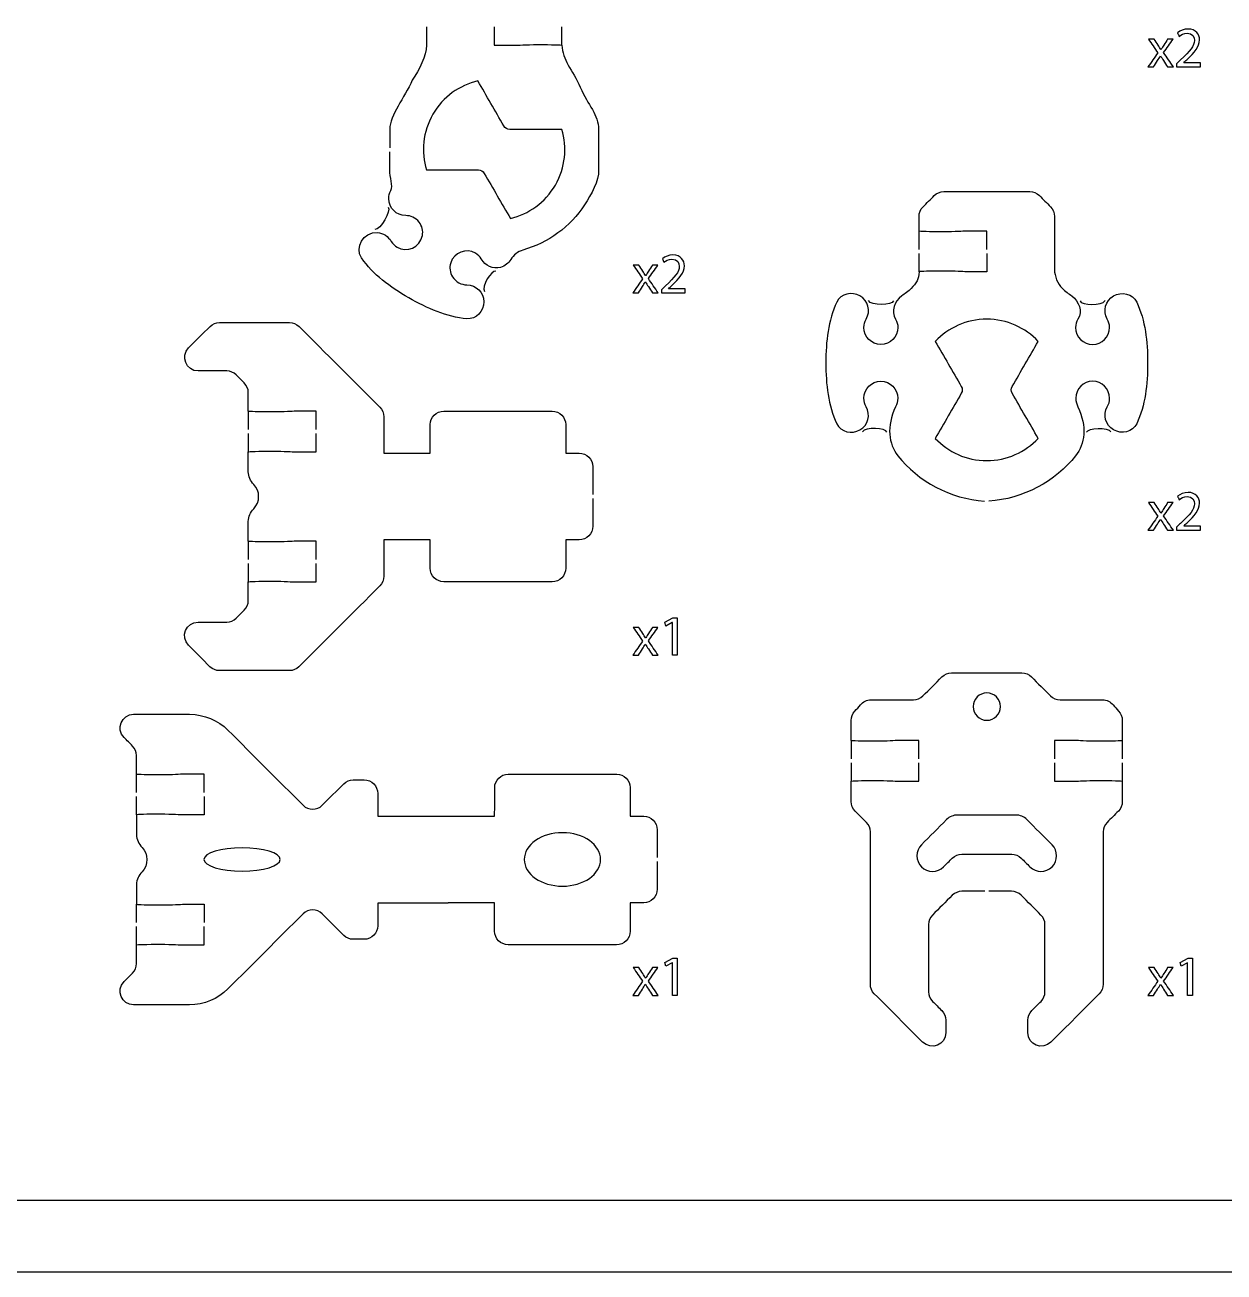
# Model space of a CAD drawing. Extents: x 0 to 465, y 0 to 285.
# Drawn here: x 291.2 to 379.7, y 145.2 to 237.2 of the extents above; entities that cross this region are included whole.
import ezdxf

# ---------------------------------------------------------------- set-up
doc = ezdxf.new("R2010")
doc.units = 0
doc.header["$MEASUREMENT"] = 0
doc.layers.add('DEFAULT', color=18, linetype='CONTINUOUS')

msp = doc.modelspace()

# ---------------------------------------------------------------- linework, layer by layer
at = {"layer": 'DEFAULT', "color": 18}
for points in [[(460.176, 145.177), (5.176, 145.177), (5.176, 280.176), (460.176, 280.176)], [(455.176, 150.453), (80.177, 150.453), (80.177, 275.453), (455.176, 275.453)], [(338.977, 193.106), (338.968, 193.106), (338.49, 192.848), (338.418, 193.131), (339.018, 193.453), (339.336, 193.453), (339.336, 190.703), (338.977, 190.703)], [(338.977, 168.001), (338.968, 168.001), (338.49, 167.743), (338.418, 168.026), (339.018, 168.348), (339.336, 168.348), (339.336, 165.598), (338.977, 165.598)], [(376.987, 168.001), (376.979, 168.001), (376.5, 167.743), (376.429, 168.026), (377.03, 168.347), (377.347, 168.347), (377.347, 165.598), (376.987, 165.598)]]:
    msp.add_lwpolyline(points, close=True, dxfattribs=at)
at = {"layer": 'DEFAULT', "color": 1}
for points in [[(330.829, 235.72), (330.829, 237.068)], [(357.173, 220.65), (357.173, 222.001)], [(357.173, 218.999), (357.173, 220.35)], [(307.687, 208.711), (307.687, 207.36)], [(307.687, 207.06), (307.687, 205.709)], [(307.687, 199.116), (307.687, 197.764)], [(307.687, 197.465), (307.687, 196.113)], [(352.165, 184.403), (352.165, 183.056)], [(372.168, 184.403), (372.168, 183.056)], [(352.165, 182.756), (352.165, 181.405)], [(372.168, 182.756), (372.168, 181.405)], [(299.442, 180.564), (299.442, 181.915)], [(299.442, 178.913), (299.442, 180.264)], [(299.442, 170.968), (299.442, 172.319)], [(299.442, 169.317), (299.442, 170.668)]]:
    msp.add_lwpolyline(points, dxfattribs=at)
for points, knots in [([(325.826, 237.068), (325.826, 236.619), (325.826, 236.17), (325.826, 235.72), (326.327, 235.72), (326.828, 235.72), (327.329, 235.72), (327.615, 235.72), (328.112, 235.77), (329.079, 235.77), (330.046, 235.77), (330.829, 235.745), (330.829, 235.72), (330.829, 234.652), (331.612, 233.925), (332.18, 232.616), (332.752, 231.304), (333.535, 230.577), (333.535, 229.508), (333.535, 228.508), (333.535, 227.509), (333.535, 226.509), (333.535, 225.709), (332.998, 224.707), (332.494, 223.931), (331.457, 222.329), (329.816, 221.133), (327.947, 220.6), (327.569, 220.491), (327.255, 220.241), (327.054, 219.902), (326.895, 219.637), (326.638, 219.422), (326.292, 219.327), (325.742, 219.175), (325.177, 219.457), (324.878, 219.944), (324.775, 220.114), (324.624, 220.265), (324.44, 220.371), (323.759, 220.763), (322.867, 220.445), (322.616, 219.651), (322.507, 219.316), (322.56, 218.939), (322.747, 218.639), (323.008, 218.223), (323.413, 218.039), (323.809, 218.039), (324.5, 218.039), (325.061, 217.478), (325.061, 216.79), (325.061, 216.099), (324.5, 215.475), (323.812, 215.534), (322.327, 215.658), (320.891, 216.293), (319.522, 217.083), (318.157, 217.87), (316.891, 218.794), (316.04, 220.022), (315.518, 220.784), (316.16, 221.959), (317.219, 221.895), (317.642, 221.867), (318.009, 221.602), (318.231, 221.242), (318.337, 221.073), (318.485, 220.921), (318.669, 220.816), (319.385, 220.403), (320.348, 220.784), (320.528, 221.666), (320.598, 222.015), (320.507, 222.389), (320.284, 222.668), (320.027, 222.989), (319.656, 223.154), (319.297, 223.147), (318.605, 223.147), (318.044, 223.708), (318.044, 224.4), (318.044, 224.615), (318.101, 224.816), (318.196, 224.992), (318.386, 225.342), (318.118, 225.991), (318.118, 226.509), (318.118, 226.959), (318.118, 227.408), (318.118, 227.857)], [0, 0, 0, 0, 3.82, 3.82, 3.82, 8.08, 8.08, 8.08, 9.08, 9.08, 9.08, 10.08, 10.08, 10.08, 11.08, 11.08, 11.08, 12.08, 12.08, 12.08, 20.58, 20.58, 20.58, 21.58, 21.58, 21.58, 22.58, 22.58, 22.58, 23.58, 23.58, 23.58, 24.58, 24.58, 24.58, 25.58, 25.58, 25.58, 26.58, 26.58, 26.58, 27.58, 27.58, 27.58, 28.58, 28.58, 28.58, 29.58, 29.58, 29.58, 30.58, 30.58, 30.58, 31.58, 31.58, 31.58, 32.58, 32.58, 32.58, 33.58, 33.58, 33.58, 34.58, 34.58, 34.58, 35.58, 35.58, 35.58, 36.58, 36.58, 36.58, 37.58, 37.58, 37.58, 38.58, 38.58, 38.58, 39.58, 39.58, 39.58, 40.58, 40.58, 40.58, 41.58, 41.58, 41.58, 42.58, 42.58, 42.58, 46.4, 46.4, 46.4, 46.4]), ([(320.824, 237.068), (320.824, 236.619), (320.824, 236.17), (320.824, 235.72), (320.824, 234.92), (320.288, 233.918), (319.783, 233.142), (319.212, 231.829), (318.118, 230.577), (318.118, 229.508), (318.118, 229.058), (318.118, 228.607), (318.118, 228.157)], [0, 0, 0, 0, 3.82, 3.82, 3.82, 4.82, 4.82, 4.82, 5.82, 5.82, 5.82, 9.65, 9.65, 9.65, 9.65]), ([(326.542, 229.762), (326.63, 229.607), (326.796, 229.512), (326.972, 229.508), (328.254, 229.508), (329.536, 229.508), (330.818, 229.508), (331.216, 228.182), (331.089, 226.696), (330.345, 225.405), (329.593, 224.103), (328.369, 223.253), (327.018, 222.936), (326.378, 224.045), (325.739, 225.154), (325.099, 226.262), (325.011, 226.418), (324.845, 226.513), (324.665, 226.513), (323.386, 226.513), (322.106, 226.513), (320.827, 226.513), (320.425, 227.839), (320.552, 229.325), (321.303, 230.623), (322.051, 231.917), (323.272, 232.771), (324.619, 233.092), (325.26, 231.982), (325.901, 230.872), (326.542, 229.762)], [10.90028, 10.90028, 10.90028, 10.90028, 11.90028, 11.90028, 11.90028, 22.80028, 22.80028, 22.80028, 23.80028, 23.80028, 23.80028, 24.80028, 24.80028, 24.80028, 35.6869, 35.6869, 35.6869, 36.6869, 36.6869, 36.6869, 47.5669, 47.5669, 47.5669, 48.5669, 48.5669, 48.5669, 49.5669, 49.5669, 49.5669, 60.46718, 60.46718, 60.46718, 60.46718]), ([(362.172, 220.65), (362.172, 221.1), (362.172, 221.55), (362.172, 222.001), (361.672, 222.001), (361.172, 222.001), (360.672, 222.001), (360.387, 222.001), (359.889, 221.951), (358.922, 221.951), (357.956, 221.951), (357.173, 221.976), (357.173, 222.001), (357.173, 222.363), (357.173, 222.725), (357.173, 223.087), (357.173, 223.352), (357.275, 223.606), (357.466, 223.793), (357.742, 224.069), (358.018, 224.345), (358.295, 224.622), (358.482, 224.809), (358.736, 224.915), (359, 224.915), (361.113, 224.915), (363.226, 224.915), (365.34, 224.915), (365.604, 224.915), (365.858, 224.812), (366.049, 224.625), (366.324, 224.349), (366.599, 224.073), (366.874, 223.796), (367.065, 223.609), (367.17, 223.355), (367.17, 223.091), (367.169, 221.788), (367.168, 220.485), (367.167, 219.182), (367.167, 218.649), (367.379, 218.141), (367.753, 217.767), (367.947, 217.573), (368.232, 217.376), (368.447, 217.213), (368.994, 216.794), (369.241, 216.102), (368.896, 215.506), (368.786, 215.323), (368.726, 215.111), (368.726, 214.885), (368.726, 214.194), (369.287, 213.633), (369.979, 213.633), (370.666, 213.633), (371.227, 214.194), (371.227, 214.885), (371.227, 215.111), (371.164, 215.326), (371.058, 215.51), (370.712, 216.106), (370.92, 216.871), (371.517, 217.213), (372.116, 217.559), (372.935, 217.386), (373.231, 216.762), (373.866, 215.411), (374.035, 213.855), (374.035, 212.278), (374.035, 210.698), (373.866, 209.135), (373.231, 207.787), (372.938, 207.163), (372.116, 206.986), (371.52, 207.332), (370.92, 207.678), (370.716, 208.443), (371.062, 209.043), (371.171, 209.227), (371.231, 209.438), (371.231, 209.664), (371.231, 210.355), (370.67, 210.916), (369.979, 210.916), (369.291, 210.916), (368.73, 210.355), (368.73, 209.664), (368.73, 209.438), (368.811, 209.23), (368.899, 209.04), (369.569, 207.561), (369.414, 206.302), (368.719, 205.42), (367.252, 203.557), (364.832, 202.22), (362.313, 202.079)], [0, 0, 0, 0, 3.83, 3.83, 3.83, 8.08, 8.08, 8.08, 9.08, 9.08, 9.08, 10.08, 10.08, 10.08, 13.16, 13.16, 13.16, 14.16, 14.16, 14.16, 17.483402, 17.483402, 17.483402, 18.483402, 18.483402, 18.483402, 36.453402, 36.453402, 36.453402, 37.453402, 37.453402, 37.453402, 40.76974, 40.76974, 40.76974, 41.76974, 41.76974, 41.76974, 52.849745, 52.849745, 52.849745, 53.849745, 53.849745, 53.849745, 54.849745, 54.849745, 54.849745, 55.849745, 55.849745, 55.849745, 56.849745, 56.849745, 56.849745, 57.849745, 57.849745, 57.849745, 58.849745, 58.849745, 58.849745, 59.849745, 59.849745, 59.849745, 60.849745, 60.849745, 60.849745, 61.849745, 61.849745, 61.849745, 62.849745, 62.849745, 62.849745, 63.849745, 63.849745, 63.849745, 64.849745, 64.849745, 64.849745, 65.849745, 65.849745, 65.849745, 66.849745, 66.849745, 66.849745, 67.849745, 67.849745, 67.849745, 68.849745, 68.849745, 68.849745, 69.849745, 69.849745, 69.849745, 70.849745, 70.849745, 70.849745, 71.849745, 71.849745, 71.849745, 71.849745]), ([(362.172, 220.35), (362.172, 219.9), (362.172, 219.451), (362.172, 219.002), (361.672, 219.002), (361.172, 219.002), (360.672, 219.002), (360.387, 219.002), (359.889, 219.051), (358.922, 219.051), (358.002, 219.051), (357.247, 219.034), (357.176, 219.002), (357.176, 218.469), (356.965, 218.141), (356.591, 217.767), (356.4, 217.573), (356.104, 217.376), (355.892, 217.213), (355.345, 216.794), (355.091, 216.102), (355.437, 215.506), (355.546, 215.323), (355.606, 215.111), (355.606, 214.885), (355.606, 214.194), (355.045, 213.633), (354.354, 213.633), (353.666, 213.633), (353.105, 214.194), (353.105, 214.885), (353.105, 215.111), (353.169, 215.326), (353.275, 215.51), (353.617, 216.106), (353.412, 216.871), (352.812, 217.213), (352.216, 217.559), (351.394, 217.386), (351.101, 216.762), (350.466, 215.411), (350.297, 213.855), (350.297, 212.278), (350.297, 210.698), (350.466, 209.135), (351.101, 207.787), (351.394, 207.163), (352.216, 206.986), (352.812, 207.332), (353.412, 207.678), (353.617, 208.443), (353.271, 209.043), (353.162, 209.227), (353.102, 209.438), (353.102, 209.664), (353.102, 210.355), (353.663, 210.916), (354.354, 210.916), (355.042, 210.916), (355.603, 210.355), (355.603, 209.664), (355.603, 209.438), (355.522, 209.23), (355.434, 209.04), (354.76, 207.561), (354.918, 206.302), (355.613, 205.42), (357.081, 203.561), (359.498, 202.22), (362.013, 202.083)], [0, 0, 0, 0, 3.82, 3.82, 3.82, 8.07, 8.07, 8.07, 9.07, 9.07, 9.07, 10.07, 10.07, 10.07, 11.07, 11.07, 11.07, 12.07, 12.07, 12.07, 13.07, 13.07, 13.07, 14.07, 14.07, 14.07, 15.07, 15.07, 15.07, 16.07, 16.07, 16.07, 17.07, 17.07, 17.07, 18.07, 18.07, 18.07, 19.07, 19.07, 19.07, 20.07, 20.07, 20.07, 21.07, 21.07, 21.07, 22.07, 22.07, 22.07, 23.07, 23.07, 23.07, 24.07, 24.07, 24.07, 25.07, 25.07, 25.07, 26.07, 26.07, 26.07, 27.07, 27.07, 27.07, 28.07, 28.07, 28.07, 29.07, 29.07, 29.07, 29.07]), ([(364.044, 210.033), (364.685, 208.923), (365.326, 207.813), (365.966, 206.703), (365.014, 205.694), (363.666, 205.062), (362.171, 205.062), (360.671, 205.062), (359.324, 205.694), (358.371, 206.706), (359.011, 207.815), (359.651, 208.924), (360.29, 210.033), (360.382, 210.188), (360.382, 210.379), (360.29, 210.534), (359.651, 211.642), (359.011, 212.749), (358.371, 213.857), (359.32, 214.87), (360.671, 215.501), (362.171, 215.501), (363.666, 215.501), (365.014, 214.873), (365.966, 213.864), (365.326, 212.754), (364.685, 211.644), (364.044, 210.534), (363.956, 210.379), (363.956, 210.188), (364.044, 210.033)], [0, 0, 0, 0, 10.90028, 10.90028, 10.90028, 11.90028, 11.90028, 11.90028, 12.90028, 12.90028, 12.90028, 23.7864, 23.7864, 23.7864, 24.7864, 24.7864, 24.7864, 35.66386, 35.66386, 35.66386, 36.66386, 36.66386, 36.66386, 37.66386, 37.66386, 37.66386, 48.56414, 48.56414, 48.56414, 49.56414, 49.56414, 49.56414, 49.56414]), ([(312.686, 207.36), (312.686, 207.809), (312.686, 208.258), (312.686, 208.708), (312.186, 208.708), (311.686, 208.708), (311.187, 208.708), (310.901, 208.708), (310.403, 208.658), (309.437, 208.658), (308.47, 208.658), (307.687, 208.683), (307.683, 208.708), (307.683, 209.166), (307.683, 209.625), (307.683, 210.083), (307.683, 210.352), (307.578, 210.606), (307.391, 210.793), (307.194, 210.99), (306.998, 211.188), (306.802, 211.385), (306.615, 211.572), (306.361, 211.678), (306.092, 211.678), (305.392, 211.678), (304.691, 211.678), (303.99, 211.678), (303.097, 211.678), (302.653, 212.757), (303.281, 213.385), (303.808, 213.912), (304.334, 214.439), (304.861, 214.966), (305.048, 215.156), (305.306, 215.259), (305.57, 215.259), (307.288, 215.259), (309.006, 215.259), (310.724, 215.259), (310.989, 215.259), (311.243, 215.156), (311.43, 214.966), (313.418, 212.979), (315.407, 210.991), (317.395, 209.004), (317.582, 208.813), (317.688, 208.559), (317.688, 208.295), (317.687, 207.402), (317.686, 206.51), (317.685, 205.617), (318.824, 205.617), (319.964, 205.617), (321.103, 205.617), (321.104, 206.318), (321.106, 207.019), (321.107, 207.72), (321.107, 208.27), (321.555, 208.718), (322.105, 208.718), (324.772, 208.718), (327.439, 208.718), (330.106, 208.718), (330.66, 208.718), (331.104, 208.274), (331.104, 207.72), (331.104, 207.019), (331.104, 206.318), (331.104, 205.617), (331.436, 205.616), (331.768, 205.615), (332.099, 205.614), (332.653, 205.614), (333.101, 205.166), (333.101, 204.615), (333.101, 203.933), (333.101, 203.251), (333.101, 202.569)], [0, 0, 0, 0, 3.82, 3.82, 3.82, 8.07, 8.07, 8.07, 9.07, 9.07, 9.07, 10.08, 10.08, 10.08, 13.98, 13.98, 13.98, 14.98, 14.98, 14.98, 17.348818, 17.348818, 17.348818, 18.348818, 18.348818, 18.348818, 24.308818, 24.308818, 24.308818, 25.308818, 25.308818, 25.308818, 31.644495, 31.644495, 31.644495, 32.644495, 32.644495, 32.644495, 47.254495, 47.254495, 47.254495, 48.254495, 48.254495, 48.254495, 72.161776, 72.161776, 72.161776, 73.161776, 73.161776, 73.161776, 80.751783, 80.751783, 80.751783, 90.441783, 90.441783, 90.441783, 96.401791, 96.401791, 96.401791, 97.401791, 97.401791, 97.401791, 120.081791, 120.081791, 120.081791, 121.081791, 121.081791, 121.081791, 127.041791, 127.041791, 127.041791, 129.861809, 129.861809, 129.861809, 130.861809, 130.861809, 130.861809, 136.661809, 136.661809, 136.661809, 136.661809]), ([(312.686, 197.764), (312.686, 198.214), (312.686, 198.663), (312.686, 199.112), (312.186, 199.112), (311.686, 199.112), (311.187, 199.112), (310.901, 199.112), (310.403, 199.063), (309.437, 199.063), (308.47, 199.063), (307.687, 199.087), (307.687, 199.112), (307.687, 199.6), (307.687, 200.088), (307.687, 200.576), (307.687, 200.929), (307.842, 201.257), (308.089, 201.514), (308.569, 202.015), (308.569, 202.809), (308.089, 203.31), (307.842, 203.564), (307.687, 203.892), (307.687, 204.248), (307.687, 204.735), (307.687, 205.222), (307.687, 205.709), (307.687, 205.737), (308.47, 205.758), (309.437, 205.758), (310.403, 205.758), (310.901, 205.709), (311.187, 205.709), (311.686, 205.709), (312.186, 205.709), (312.686, 205.709), (312.686, 206.159), (312.686, 206.61), (312.686, 207.06)], [0, 0, 0, 0, 3.82, 3.82, 3.82, 8.07, 8.07, 8.07, 9.07, 9.07, 9.07, 10.07, 10.07, 10.07, 14.22, 14.22, 14.22, 15.22, 15.22, 15.22, 16.22, 16.22, 16.22, 17.22, 17.22, 17.22, 21.36, 21.36, 21.36, 22.36, 22.36, 22.36, 23.36, 23.36, 23.36, 27.61, 27.61, 27.61, 31.44, 31.44, 31.44, 31.44]), ([(333.101, 202.269), (333.101, 201.587), (333.101, 200.905), (333.101, 200.223), (333.101, 199.673), (332.653, 199.221), (332.099, 199.221), (331.768, 199.221), (331.436, 199.221), (331.104, 199.221), (331.103, 198.523), (331.102, 197.824), (331.101, 197.126), (331.101, 196.572), (330.653, 196.124), (330.099, 196.124), (327.433, 196.125), (324.767, 196.126), (322.102, 196.128), (321.551, 196.128), (321.103, 196.576), (321.103, 197.129), (321.103, 197.828), (321.103, 198.526), (321.103, 199.225), (319.964, 199.225), (318.824, 199.225), (317.685, 199.225), (317.685, 198.327), (317.685, 197.428), (317.685, 196.53), (317.685, 196.265), (317.579, 196.011), (317.392, 195.821), (315.403, 193.832), (313.415, 191.844), (311.426, 189.855), (311.239, 189.668), (310.985, 189.562), (310.721, 189.562), (309.003, 189.562), (307.285, 189.562), (305.567, 189.562), (305.302, 189.562), (305.045, 189.668), (304.858, 189.855), (304.331, 190.382), (303.804, 190.909), (303.277, 191.436), (302.649, 192.067), (303.094, 193.143), (303.986, 193.143), (304.688, 193.143), (305.39, 193.143), (306.092, 193.143), (306.361, 193.143), (306.615, 193.249), (306.802, 193.436), (306.998, 193.633), (307.194, 193.831), (307.391, 194.029), (307.578, 194.215), (307.683, 194.469), (307.683, 194.738), (307.683, 195.196), (307.683, 195.655), (307.687, 196.113), (307.687, 196.142), (308.47, 196.163), (309.437, 196.163), (310.403, 196.163), (310.901, 196.113), (311.187, 196.113), (311.686, 196.113), (312.186, 196.113), (312.686, 196.113), (312.686, 196.564), (312.686, 197.014), (312.686, 197.465)], [0, 0, 0, 0, 5.8, 5.8, 5.8, 6.8, 6.8, 6.8, 9.62, 9.62, 9.62, 15.560008, 15.560008, 15.560008, 16.560008, 16.560008, 16.560008, 39.230011, 39.230011, 39.230011, 40.230011, 40.230011, 40.230011, 46.170011, 46.170011, 46.170011, 55.860011, 55.860011, 55.860011, 63.500011, 63.500011, 63.500011, 64.500011, 64.500011, 64.500011, 88.414362, 88.414362, 88.414362, 89.414362, 89.414362, 89.414362, 104.024362, 104.024362, 104.024362, 105.024362, 105.024362, 105.024362, 111.360039, 111.360039, 111.360039, 112.360039, 112.360039, 112.360039, 118.330039, 118.330039, 118.330039, 119.330039, 119.330039, 119.330039, 121.698857, 121.698857, 121.698857, 122.698857, 122.698857, 122.698857, 126.608857, 126.608857, 126.608857, 127.608857, 127.608857, 127.608857, 128.608857, 128.608857, 128.608857, 132.858857, 132.858857, 132.858857, 136.688857, 136.688857, 136.688857, 136.688857]), ([(357.167, 183.056), (357.167, 183.505), (357.167, 183.954), (357.167, 184.403), (356.668, 184.403), (356.168, 184.403), (355.668, 184.403), (355.382, 184.403), (354.881, 184.354), (353.915, 184.354), (352.948, 184.354), (352.165, 184.379), (352.165, 184.403), (352.165, 184.899), (352.165, 185.396), (352.165, 185.892), (352.165, 186.146), (352.26, 186.389), (352.437, 186.569), (352.578, 186.721), (352.719, 186.88), (352.849, 187.042), (353.04, 187.271), (353.322, 187.405), (353.618, 187.405), (354.664, 187.405), (355.709, 187.405), (356.755, 187.405), (357.019, 187.405), (357.273, 187.511), (357.46, 187.698), (357.927, 188.165), (358.394, 188.632), (358.861, 189.099), (359.051, 189.286), (359.305, 189.392), (359.57, 189.392), (361.302, 189.392), (363.034, 189.392), (364.766, 189.392), (365.031, 189.392), (365.285, 189.286), (365.472, 189.099), (365.939, 188.632), (366.406, 188.165), (366.872, 187.698), (367.063, 187.511), (367.317, 187.405), (367.581, 187.405), (368.626, 187.405), (369.67, 187.405), (370.714, 187.405), (371.014, 187.405), (371.296, 187.271), (371.487, 187.042), (371.614, 186.887), (371.748, 186.732), (371.889, 186.583), (372.069, 186.4), (372.168, 186.15), (372.168, 185.888), (372.168, 185.393), (372.168, 184.898), (372.168, 184.403), (372.168, 184.375), (371.384, 184.354), (370.418, 184.354), (369.451, 184.354), (368.954, 184.403), (368.668, 184.403), (368.168, 184.403), (367.668, 184.403), (367.169, 184.403), (367.169, 183.954), (367.169, 183.505), (367.169, 183.056)], [0, 0, 0, 0, 3.82, 3.82, 3.82, 8.07, 8.07, 8.07, 9.07, 9.07, 9.07, 10.07, 10.07, 10.07, 14.29, 14.29, 14.29, 15.29, 15.29, 15.29, 16.29, 16.29, 16.29, 17.29, 17.29, 17.29, 26.18, 26.18, 26.18, 27.18, 27.18, 27.18, 32.794428, 32.794428, 32.794428, 33.794428, 33.794428, 33.794428, 48.524428, 48.524428, 48.524428, 49.524428, 49.524428, 49.524428, 55.138856, 55.138856, 55.138856, 56.138856, 56.138856, 56.138856, 65.018856, 65.018856, 65.018856, 66.018856, 66.018856, 66.018856, 67.018856, 67.018856, 67.018856, 68.018856, 68.018856, 68.018856, 72.228856, 72.228856, 72.228856, 73.228856, 73.228856, 73.228856, 74.228856, 74.228856, 74.228856, 78.478856, 78.478856, 78.478856, 82.298856, 82.298856, 82.298856, 82.298856]), ([(362.167, 187.914), (362.725, 187.914), (363.176, 187.462), (363.176, 186.905), (363.176, 186.347), (362.725, 185.896), (362.167, 185.896), (361.614, 185.896), (361.162, 186.347), (361.162, 186.905), (361.162, 187.462), (361.614, 187.914), (362.167, 187.914)], [1, 1, 1, 1, 2, 2, 2, 3, 3, 3, 4, 4, 4, 5, 5, 5, 5]), ([(304.437, 180.564), (304.437, 181.014), (304.437, 181.464), (304.437, 181.915), (303.937, 181.916), (303.438, 181.917), (302.938, 181.918), (302.652, 181.918), (302.155, 181.869), (301.188, 181.869), (300.267, 181.869), (299.512, 181.89), (299.442, 181.915), (299.442, 182.374), (299.442, 182.834), (299.442, 183.294), (299.442, 183.559), (299.336, 183.809), (299.153, 183.996), (298.941, 184.208), (298.729, 184.419), (298.518, 184.631), (297.89, 185.263), (298.338, 186.339), (299.227, 186.339), (300.604, 186.339), (301.981, 186.339), (303.358, 186.339), (304.42, 186.339), (305.436, 185.915), (306.187, 185.164), (308.034, 183.318), (309.882, 181.471), (311.729, 179.625), (312.117, 179.237), (312.752, 179.237), (313.14, 179.625), (313.669, 180.153), (314.199, 180.681), (314.728, 181.209), (314.915, 181.396), (315.169, 181.502), (315.433, 181.502), (315.699, 181.502), (315.965, 181.502), (316.231, 181.502), (316.784, 181.502), (317.232, 181.054), (317.232, 180.5), (317.232, 179.941), (317.232, 179.383), (317.232, 178.824), (320.109, 178.824), (322.985, 178.824), (325.861, 178.824), (325.863, 179.525), (325.864, 180.226), (325.865, 180.927), (325.865, 181.477), (326.313, 181.925), (326.863, 181.925), (329.53, 181.925), (332.197, 181.925), (334.864, 181.925), (335.415, 181.925), (335.863, 181.477), (335.863, 180.927), (335.863, 180.226), (335.863, 179.525), (335.863, 178.824), (336.194, 178.823), (336.526, 178.822), (336.857, 178.821), (337.411, 178.821), (337.859, 178.373), (337.859, 177.822), (337.859, 177.14), (337.859, 176.458), (337.859, 175.776)], [0, 0, 0, 0, 3.83, 3.83, 3.83, 8.080012, 8.080012, 8.080012, 9.080012, 9.080012, 9.080012, 10.080012, 10.080012, 10.080012, 13.990012, 13.990012, 13.990012, 14.990012, 14.990012, 14.990012, 17.535596, 17.535596, 17.535596, 18.535596, 18.535596, 18.535596, 30.245596, 30.245596, 30.245596, 31.245596, 31.245596, 31.245596, 53.455821, 53.455821, 53.455821, 54.455821, 54.455821, 54.455821, 60.812715, 60.812715, 60.812715, 61.812715, 61.812715, 61.812715, 64.072715, 64.072715, 64.072715, 65.072715, 65.072715, 65.072715, 69.822715, 69.822715, 69.822715, 94.282715, 94.282715, 94.282715, 100.242724, 100.242724, 100.242724, 101.242724, 101.242724, 101.242724, 123.922724, 123.922724, 123.922724, 124.922724, 124.922724, 124.922724, 130.882724, 130.882724, 130.882724, 133.702741, 133.702741, 133.702741, 134.702741, 134.702741, 134.702741, 140.502741, 140.502741, 140.502741, 140.502741]), ([(362.018, 173.277), (361.456, 173.277), (360.894, 173.277), (360.332, 173.277), (360.067, 173.277), (359.813, 173.171), (359.623, 172.984), (359.137, 172.498), (358.651, 172.013), (358.166, 171.527), (357.979, 171.34), (357.873, 171.086), (357.873, 170.821), (357.873, 169.168), (357.873, 167.515), (357.873, 165.861), (357.873, 165.597), (357.979, 165.343), (358.169, 165.156), (358.396, 164.928), (358.623, 164.699), (358.85, 164.471), (359.041, 164.284), (359.143, 164.03), (359.143, 163.766), (359.143, 163.461), (359.143, 163.157), (359.143, 162.852), (359.143, 161.963), (358.067, 161.515), (357.439, 162.147), (356.25, 163.334), (355.061, 164.522), (353.872, 165.71), (353.686, 165.897), (353.58, 166.151), (353.58, 166.415), (353.58, 170.163), (353.58, 173.91), (353.58, 177.658), (353.58, 177.923), (353.477, 178.177), (353.287, 178.364), (353.011, 178.64), (352.734, 178.916), (352.458, 179.193), (352.271, 179.38), (352.165, 179.634), (352.165, 179.898), (352.165, 180.4), (352.165, 180.903), (352.165, 181.405), (352.165, 181.433), (352.948, 181.454), (353.915, 181.454), (354.881, 181.454), (355.382, 181.405), (355.668, 181.405), (356.168, 181.405), (356.668, 181.405), (357.167, 181.405), (357.167, 181.855), (357.167, 182.305), (357.167, 182.756)], [0, 0, 0, 0, 4.78, 4.78, 4.78, 5.78, 5.78, 5.78, 11.620702, 11.620702, 11.620702, 12.620702, 12.620702, 12.620702, 26.680702, 26.680702, 26.680702, 27.680702, 27.680702, 27.680702, 30.417214, 30.417214, 30.417214, 31.417214, 31.417214, 31.417214, 34.007214, 34.007214, 34.007214, 35.007214, 35.007214, 35.007214, 49.297844, 49.297844, 49.297844, 50.297844, 50.297844, 50.297844, 82.167844, 82.167844, 82.167844, 83.167844, 83.167844, 83.167844, 86.491246, 86.491246, 86.491246, 87.491246, 87.491246, 87.491246, 91.761246, 91.761246, 91.761246, 92.761246, 92.761246, 92.761246, 93.761246, 93.761246, 93.761246, 98.011246, 98.011246, 98.011246, 101.841246, 101.841246, 101.841246, 101.841246]), ([(367.169, 182.756), (367.169, 182.305), (367.169, 181.855), (367.169, 181.405), (367.668, 181.405), (368.168, 181.405), (368.668, 181.405), (368.954, 181.405), (369.451, 181.454), (370.418, 181.454), (371.384, 181.454), (372.168, 181.429), (372.168, 181.405), (372.168, 180.903), (372.168, 180.4), (372.168, 179.898), (372.168, 179.634), (372.065, 179.38), (371.878, 179.193), (371.602, 178.916), (371.326, 178.64), (371.049, 178.364), (370.862, 178.177), (370.756, 177.923), (370.756, 177.658), (370.756, 173.91), (370.756, 170.163), (370.756, 166.415), (370.756, 166.151), (370.654, 165.897), (370.464, 165.71), (369.276, 164.522), (368.088, 163.334), (366.901, 162.147), (366.273, 161.515), (365.193, 161.963), (365.193, 162.852), (365.193, 163.157), (365.193, 163.461), (365.193, 163.766), (365.193, 164.03), (365.299, 164.284), (365.486, 164.471), (365.714, 164.699), (365.942, 164.928), (366.17, 165.156), (366.357, 165.343), (366.46, 165.597), (366.46, 165.861), (366.46, 167.515), (366.46, 169.168), (366.46, 170.821), (366.46, 171.086), (366.357, 171.34), (366.167, 171.527), (365.681, 172.013), (365.195, 172.498), (364.71, 172.984), (364.523, 173.171), (364.269, 173.277), (364.004, 173.277), (363.442, 173.277), (362.88, 173.277), (362.318, 173.277)], [0, 0, 0, 0, 3.83, 3.83, 3.83, 8.08, 8.08, 8.08, 9.08, 9.08, 9.08, 10.08, 10.08, 10.08, 14.35, 14.35, 14.35, 15.35, 15.35, 15.35, 18.673402, 18.673402, 18.673402, 19.673402, 19.673402, 19.673402, 51.543402, 51.543402, 51.543402, 52.543402, 52.543402, 52.543402, 66.826959, 66.826959, 66.826959, 67.826959, 67.826959, 67.826959, 70.416959, 70.416959, 70.416959, 71.416959, 71.416959, 71.416959, 74.160533, 74.160533, 74.160533, 75.160533, 75.160533, 75.160533, 89.220533, 89.220533, 89.220533, 90.220533, 90.220533, 90.220533, 96.061235, 96.061235, 96.061235, 97.061235, 97.061235, 97.061235, 101.841235, 101.841235, 101.841235, 101.841235]), ([(304.437, 180.264), (304.437, 179.814), (304.437, 179.365), (304.437, 178.916), (303.937, 178.916), (303.438, 178.916), (302.938, 178.916), (302.652, 178.916), (302.155, 178.965), (301.188, 178.965), (300.222, 178.969), (299.438, 178.948), (299.442, 178.916), (299.442, 178.429), (299.442, 177.942), (299.442, 177.456), (299.442, 177.103), (299.597, 176.771), (299.844, 176.517), (300.324, 176.016), (300.324, 175.222), (299.844, 174.722), (299.597, 174.468), (299.442, 174.136), (299.442, 173.783), (299.442, 173.295), (299.442, 172.807), (299.442, 172.319), (299.512, 172.294), (300.267, 172.273), (301.188, 172.273), (302.155, 172.27), (302.652, 172.319), (302.938, 172.319), (303.438, 172.319), (303.937, 172.319), (304.437, 172.319), (304.437, 171.869), (304.437, 171.418), (304.437, 170.968)], [0, 0, 0, 0, 3.82, 3.82, 3.82, 8.07, 8.07, 8.07, 9.07, 9.07, 9.07, 10.084142, 10.084142, 10.084142, 14.224142, 14.224142, 14.224142, 15.224142, 15.224142, 15.224142, 16.224142, 16.224142, 16.224142, 17.224142, 17.224142, 17.224142, 21.374142, 21.374142, 21.374142, 22.374142, 22.374142, 22.374142, 23.374142, 23.374142, 23.374142, 27.624142, 27.624142, 27.624142, 31.454142, 31.454142, 31.454142, 31.454142]), ([(366.983, 175.086), (366.535, 174.638), (365.805, 174.635), (365.353, 175.086), (365.139, 175.3), (364.925, 175.514), (364.711, 175.728), (364.524, 175.915), (364.27, 176.021), (364.006, 176.021), (362.782, 176.021), (361.557, 176.021), (360.333, 176.021), (360.069, 176.021), (359.815, 175.915), (359.624, 175.728), (359.41, 175.514), (359.196, 175.3), (358.982, 175.086), (358.531, 174.635), (357.8, 174.638), (357.352, 175.086), (356.901, 175.538), (356.901, 176.265), (357.352, 176.716), (357.97, 177.334), (358.587, 177.951), (359.204, 178.568), (359.423, 178.787), (359.716, 178.907), (360.019, 178.907), (361.452, 178.907), (362.884, 178.907), (364.316, 178.907), (364.62, 178.907), (364.912, 178.787), (365.131, 178.568), (365.748, 177.951), (366.366, 177.334), (366.983, 176.716), (367.435, 176.265), (367.435, 175.538), (366.983, 175.086)], [1, 1, 1, 1, 2, 2, 2, 4.573869, 4.573869, 4.573869, 5.573869, 5.573869, 5.573869, 15.983869, 15.983869, 15.983869, 16.983869, 16.983869, 16.983869, 19.557737, 19.557737, 19.557737, 20.557737, 20.557737, 20.557737, 21.557737, 21.557737, 21.557737, 28.982359, 28.982359, 28.982359, 29.982359, 29.982359, 29.982359, 42.162359, 42.162359, 42.162359, 43.162359, 43.162359, 43.162359, 50.58698, 50.58698, 50.58698, 51.58698, 51.58698, 51.58698, 51.58698]), ([(330.863, 173.655), (329.307, 173.655), (328.044, 174.537), (328.044, 175.627), (328.044, 176.717), (329.307, 177.599), (330.863, 177.599), (332.415, 177.599), (333.678, 176.717), (333.678, 175.627), (333.678, 174.537), (332.415, 173.655), (330.863, 173.655)], [1, 1, 1, 1, 2, 2, 2, 3, 3, 3, 4, 4, 4, 5, 5, 5, 5]), ([(307.227, 174.77), (305.671, 174.77), (304.411, 175.154), (304.411, 175.627), (304.411, 176.1), (305.671, 176.484), (307.227, 176.484), (308.782, 176.484), (310.041, 176.1), (310.041, 175.627), (310.041, 175.154), (308.782, 174.77), (307.227, 174.77)], [1, 1, 1, 1, 2, 2, 2, 3, 3, 3, 4, 4, 4, 5, 5, 5, 5]), ([(337.859, 175.476), (337.859, 174.794), (337.859, 174.112), (337.859, 173.43), (337.859, 172.877), (337.408, 172.428), (336.857, 172.428), (336.526, 172.428), (336.194, 172.428), (335.863, 172.428), (335.861, 171.73), (335.86, 171.031), (335.859, 170.333), (335.859, 169.779), (335.411, 169.331), (334.857, 169.331), (332.191, 169.332), (329.526, 169.333), (326.86, 169.335), (326.309, 169.335), (325.861, 169.783), (325.861, 170.337), (325.861, 171.035), (325.861, 171.734), (325.861, 172.432), (324.722, 172.432), (323.582, 172.432), (322.443, 172.432), (322.443, 172.426), (322.443, 172.42), (322.443, 172.414), (320.706, 172.414), (318.969, 172.414), (317.232, 172.414), (317.232, 171.855), (317.232, 171.295), (317.232, 170.735), (317.232, 170.185), (316.784, 169.737), (316.231, 169.737), (315.964, 169.737), (315.697, 169.737), (315.43, 169.737), (315.165, 169.737), (314.911, 169.839), (314.724, 170.026), (314.195, 170.555), (313.666, 171.084), (313.137, 171.614), (312.749, 172.002), (312.114, 172.002), (311.726, 171.614), (309.878, 169.767), (308.031, 167.921), (306.183, 166.075), (305.432, 165.324), (304.416, 164.904), (303.358, 164.904), (301.981, 164.904), (300.604, 164.904), (299.227, 164.904), (298.334, 164.904), (297.89, 165.98), (298.518, 166.611), (298.728, 166.822), (298.939, 167.032), (299.149, 167.243), (299.333, 167.43), (299.438, 167.68), (299.438, 167.945), (299.438, 168.403), (299.438, 168.862), (299.438, 169.321), (299.438, 169.349), (300.222, 169.37), (301.188, 169.37), (302.155, 169.37), (302.652, 169.321), (302.938, 169.321), (303.438, 169.321), (303.937, 169.321), (304.437, 169.321), (304.437, 169.77), (304.437, 170.219), (304.437, 170.668)], [0, 0, 0, 0, 5.8, 5.8, 5.8, 6.8, 6.8, 6.8, 9.62, 9.62, 9.62, 15.560008, 15.560008, 15.560008, 16.560008, 16.560008, 16.560008, 39.230011, 39.230011, 39.230011, 40.230011, 40.230011, 40.230011, 46.170011, 46.170011, 46.170011, 55.860011, 55.860011, 55.860011, 55.910011, 55.910011, 55.910011, 70.680011, 70.680011, 70.680011, 75.440011, 75.440011, 75.440011, 76.440011, 76.440011, 76.440011, 78.710011, 78.710011, 78.710011, 79.710011, 79.710011, 79.710011, 86.073972, 86.073972, 86.073972, 87.073972, 87.073972, 87.073972, 109.284197, 109.284197, 109.284197, 110.284197, 110.284197, 110.284197, 121.994197, 121.994197, 121.994197, 122.994197, 122.994197, 122.994197, 125.525639, 125.525639, 125.525639, 126.525639, 126.525639, 126.525639, 130.425639, 130.425639, 130.425639, 131.425639, 131.425639, 131.425639, 132.425639, 132.425639, 132.425639, 136.675639, 136.675639, 136.675639, 140.495639, 140.495639, 140.495639, 140.495639])]:
    msp.add_open_spline(points, degree=3, knots=knots, dxfattribs=at)
at = {"layer": 'DEFAULT', "color": 18}
for points, knots in [([(376.179, 234.121), (376.179, 234.197), (376.179, 234.274), (376.179, 234.35), (376.276, 234.444), (376.374, 234.539), (376.471, 234.633), (377.173, 235.302), (377.491, 235.657), (377.495, 236.072), (377.495, 236.351), (377.36, 236.609), (376.949, 236.609), (376.7, 236.609), (376.492, 236.482), (376.365, 236.376), (376.326, 236.464), (376.286, 236.551), (376.247, 236.639), (376.437, 236.799), (376.708, 236.918), (377.025, 236.918), (377.618, 236.918), (377.867, 236.512), (377.867, 236.118), (377.867, 235.611), (377.499, 235.2), (376.92, 234.642), (376.846, 234.574), (376.773, 234.506), (376.7, 234.43), (377.112, 234.43), (377.523, 234.43), (377.935, 234.43), (377.935, 234.327), (377.935, 234.224), (377.935, 234.121), (377.35, 234.121), (376.764, 234.121), (376.179, 234.121)], [4.978, 4.978, 4.978, 4.978, 5.626, 5.626, 5.626, 6.778709, 6.778709, 6.778709, 7.778709, 7.778709, 7.778709, 8.778709, 8.778709, 8.778709, 9.778709, 9.778709, 9.778709, 10.594151, 10.594151, 10.594151, 11.594151, 11.594151, 11.594151, 12.594151, 12.594151, 12.594151, 13.594151, 13.594151, 13.594151, 14.465944, 14.465944, 14.465944, 17.967944, 17.967944, 17.967944, 18.843944, 18.843944, 18.843944, 23.821944, 23.821944, 23.821944, 23.821944]), ([(374.511, 236.169), (374.608, 236.022), (374.705, 235.876), (374.803, 235.729), (374.879, 235.615), (374.943, 235.509), (375.01, 235.395), (375.014, 235.395), (375.019, 235.395), (375.023, 235.395), (375.091, 235.517), (375.158, 235.623), (375.226, 235.733), (375.322, 235.879), (375.418, 236.024), (375.514, 236.169), (375.648, 236.169), (375.782, 236.169), (375.915, 236.169), (375.683, 235.839), (375.45, 235.509), (375.218, 235.179), (375.457, 234.826), (375.697, 234.474), (375.937, 234.121), (375.796, 234.121), (375.655, 234.121), (375.514, 234.121), (375.414, 234.275), (375.314, 234.429), (375.213, 234.582), (375.133, 234.701), (375.065, 234.815), (374.985, 234.938), (374.917, 234.815), (374.845, 234.705), (374.769, 234.582), (374.67, 234.429), (374.571, 234.275), (374.473, 234.121), (374.336, 234.121), (374.199, 234.121), (374.063, 234.121), (374.305, 234.469), (374.548, 234.818), (374.79, 235.166), (374.559, 235.5), (374.328, 235.835), (374.096, 236.169), (374.235, 236.169), (374.373, 236.169), (374.511, 236.169)], [0, 0, 0, 0, 1.497142, 1.497142, 1.497142, 2.497142, 2.497142, 2.497142, 2.533142, 2.533142, 2.533142, 3.533142, 3.533142, 3.533142, 5.013923, 5.013923, 5.013923, 6.151923, 6.151923, 6.151923, 9.585832, 9.585832, 9.585832, 13.211508, 13.211508, 13.211508, 14.410508, 14.410508, 14.410508, 15.970685, 15.970685, 15.970685, 16.994685, 16.994685, 16.994685, 17.994685, 17.994685, 17.994685, 19.547802, 19.547802, 19.547802, 20.710802, 20.710802, 20.710802, 24.32043, 24.32043, 24.32043, 27.777558, 27.777558, 27.777558, 28.952558, 28.952558, 28.952558, 28.952558]), ([(338.168, 217.443), (338.168, 217.519), (338.168, 217.596), (338.168, 217.672), (338.266, 217.766), (338.363, 217.861), (338.46, 217.955), (339.162, 218.624), (339.48, 218.979), (339.484, 219.394), (339.484, 219.673), (339.349, 219.931), (338.939, 219.931), (338.689, 219.931), (338.482, 219.804), (338.354, 219.698), (338.315, 219.786), (338.275, 219.873), (338.236, 219.961), (338.426, 220.121), (338.697, 220.24), (339.014, 220.24), (339.607, 220.24), (339.856, 219.834), (339.856, 219.44), (339.856, 218.933), (339.488, 218.522), (338.909, 217.964), (338.836, 217.896), (338.762, 217.828), (338.689, 217.752), (339.101, 217.752), (339.513, 217.752), (339.924, 217.752), (339.924, 217.649), (339.924, 217.546), (339.924, 217.443), (339.339, 217.443), (338.754, 217.443), (338.168, 217.443)], [4.978, 4.978, 4.978, 4.978, 5.626, 5.626, 5.626, 6.779427, 6.779427, 6.779427, 7.779427, 7.779427, 7.779427, 8.779427, 8.779427, 8.779427, 9.779427, 9.779427, 9.779427, 10.595779, 10.595779, 10.595779, 11.595779, 11.595779, 11.595779, 12.595779, 12.595779, 12.595779, 13.595779, 13.595779, 13.595779, 14.468986, 14.468986, 14.468986, 17.970986, 17.970986, 17.970986, 18.845986, 18.845986, 18.845986, 23.823986, 23.823986, 23.823986, 23.823986]), ([(336.5, 219.491), (336.598, 219.344), (336.695, 219.198), (336.792, 219.051), (336.868, 218.937), (336.932, 218.831), (336.999, 218.717), (337.004, 218.717), (337.008, 218.717), (337.012, 218.717), (337.08, 218.839), (337.147, 218.945), (337.215, 219.055), (337.311, 219.201), (337.407, 219.346), (337.503, 219.491), (337.637, 219.491), (337.771, 219.491), (337.905, 219.491), (337.672, 219.161), (337.439, 218.831), (337.207, 218.501), (337.447, 218.148), (337.686, 217.796), (337.926, 217.443), (337.785, 217.443), (337.644, 217.443), (337.503, 217.443), (337.403, 217.597), (337.303, 217.751), (337.203, 217.905), (337.122, 218.023), (337.054, 218.137), (336.974, 218.26), (336.906, 218.137), (336.834, 218.027), (336.758, 217.905), (336.66, 217.751), (336.561, 217.597), (336.462, 217.443), (336.326, 217.443), (336.189, 217.443), (336.052, 217.443), (336.294, 217.792), (336.537, 218.14), (336.779, 218.488), (336.548, 218.822), (336.317, 219.157), (336.085, 219.491), (336.224, 219.491), (336.362, 219.491), (336.5, 219.491)], [0, 0, 0, 0, 1.496861, 1.496861, 1.496861, 2.496861, 2.496861, 2.496861, 2.532861, 2.532861, 2.532861, 3.532861, 3.532861, 3.532861, 5.01254, 5.01254, 5.01254, 6.15254, 6.15254, 6.15254, 9.587025, 9.587025, 9.587025, 13.212701, 13.212701, 13.212701, 14.412701, 14.412701, 14.412701, 15.973171, 15.973171, 15.973171, 16.996171, 16.996171, 16.996171, 17.996171, 17.996171, 17.996171, 19.550129, 19.550129, 19.550129, 20.714129, 20.714129, 20.714129, 24.323185, 24.323185, 24.323185, 27.780314, 27.780314, 27.780314, 28.956314, 28.956314, 28.956314, 28.956314]), ([(376.179, 199.921), (376.179, 199.997), (376.179, 200.073), (376.179, 200.149), (376.276, 200.244), (376.374, 200.338), (376.471, 200.432), (377.173, 201.101), (377.491, 201.456), (377.495, 201.871), (377.495, 202.15), (377.36, 202.408), (376.949, 202.408), (376.7, 202.408), (376.492, 202.281), (376.365, 202.175), (376.326, 202.263), (376.286, 202.35), (376.247, 202.438), (376.437, 202.599), (376.708, 202.717), (377.025, 202.717), (377.618, 202.717), (377.867, 202.311), (377.867, 201.918), (377.867, 201.41), (377.499, 201), (376.92, 200.441), (376.846, 200.373), (376.773, 200.305), (376.7, 200.229), (377.112, 200.229), (377.523, 200.229), (377.935, 200.229), (377.935, 200.126), (377.935, 200.023), (377.935, 199.921), (377.35, 199.921), (376.764, 199.921), (376.179, 199.921)], [4.978, 4.978, 4.978, 4.978, 5.626, 5.626, 5.626, 6.778709, 6.778709, 6.778709, 7.778709, 7.778709, 7.778709, 8.778709, 8.778709, 8.778709, 9.778709, 9.778709, 9.778709, 10.595062, 10.595062, 10.595062, 11.595062, 11.595062, 11.595062, 12.595062, 12.595062, 12.595062, 13.595062, 13.595062, 13.595062, 14.467534, 14.467534, 14.467534, 17.969534, 17.969534, 17.969534, 18.844534, 18.844534, 18.844534, 23.822534, 23.822534, 23.822534, 23.822534]), ([(374.511, 201.968), (374.608, 201.822), (374.705, 201.675), (374.803, 201.529), (374.879, 201.414), (374.943, 201.308), (375.01, 201.194), (375.014, 201.194), (375.019, 201.194), (375.023, 201.194), (375.091, 201.317), (375.158, 201.423), (375.226, 201.533), (375.322, 201.678), (375.418, 201.823), (375.514, 201.968), (375.648, 201.968), (375.782, 201.968), (375.915, 201.968), (375.683, 201.638), (375.45, 201.308), (375.218, 200.978), (375.457, 200.626), (375.697, 200.273), (375.937, 199.921), (375.796, 199.921), (375.655, 199.921), (375.514, 199.921), (375.414, 200.074), (375.314, 200.228), (375.213, 200.382), (375.133, 200.5), (375.065, 200.614), (374.985, 200.737), (374.917, 200.614), (374.845, 200.504), (374.769, 200.382), (374.67, 200.228), (374.571, 200.074), (374.473, 199.921), (374.336, 199.921), (374.199, 199.921), (374.063, 199.921), (374.305, 200.269), (374.548, 200.617), (374.79, 200.966), (374.559, 201.3), (374.328, 201.634), (374.096, 201.968), (374.235, 201.968), (374.373, 201.968), (374.511, 201.968)], [1.175, 1.175, 1.175, 1.175, 2.671308, 2.671308, 2.671308, 3.671308, 3.671308, 3.671308, 3.707308, 3.707308, 3.707308, 4.707308, 4.707308, 4.707308, 6.18809, 6.18809, 6.18809, 7.32609, 7.32609, 7.32609, 10.759999, 10.759999, 10.759999, 14.385675, 14.385675, 14.385675, 15.584675, 15.584675, 15.584675, 17.14569, 17.14569, 17.14569, 18.16969, 18.16969, 18.16969, 19.16969, 19.16969, 19.16969, 20.723648, 20.723648, 20.723648, 21.886648, 21.886648, 21.886648, 25.496275, 25.496275, 25.496275, 28.953404, 28.953404, 28.953404, 30.128404, 30.128404, 30.128404, 30.128404]), ([(336.5, 192.751), (336.598, 192.604), (336.695, 192.457), (336.792, 192.311), (336.868, 192.196), (336.932, 192.091), (336.999, 191.976), (337.004, 191.976), (337.008, 191.976), (337.012, 191.976), (337.08, 192.099), (337.147, 192.205), (337.215, 192.315), (337.311, 192.46), (337.407, 192.605), (337.503, 192.751), (337.637, 192.751), (337.771, 192.751), (337.905, 192.751), (337.672, 192.42), (337.439, 192.09), (337.207, 191.76), (337.447, 191.408), (337.686, 191.055), (337.926, 190.703), (337.785, 190.703), (337.644, 190.703), (337.503, 190.703), (337.403, 190.857), (337.303, 191.01), (337.203, 191.164), (337.122, 191.282), (337.054, 191.397), (336.974, 191.519), (336.906, 191.397), (336.834, 191.287), (336.758, 191.164), (336.66, 191.01), (336.561, 190.857), (336.462, 190.703), (336.326, 190.703), (336.189, 190.703), (336.052, 190.703), (336.294, 191.051), (336.537, 191.399), (336.779, 191.748), (336.548, 192.082), (336.317, 192.416), (336.085, 192.751), (336.224, 192.751), (336.362, 192.751), (336.5, 192.751)], [0, 0, 0, 0, 1.496861, 1.496861, 1.496861, 2.496861, 2.496861, 2.496861, 2.532861, 2.532861, 2.532861, 3.532861, 3.532861, 3.532861, 5.01254, 5.01254, 5.01254, 6.15254, 6.15254, 6.15254, 9.587025, 9.587025, 9.587025, 13.212701, 13.212701, 13.212701, 14.412701, 14.412701, 14.412701, 15.973171, 15.973171, 15.973171, 16.996171, 16.996171, 16.996171, 17.996171, 17.996171, 17.996171, 19.550129, 19.550129, 19.550129, 20.714129, 20.714129, 20.714129, 24.323185, 24.323185, 24.323185, 27.780314, 27.780314, 27.780314, 28.956314, 28.956314, 28.956314, 28.956314]), ([(336.5, 167.646), (336.598, 167.499), (336.695, 167.352), (336.792, 167.205), (336.868, 167.091), (336.932, 166.985), (336.999, 166.871), (337.004, 166.871), (337.008, 166.871), (337.012, 166.871), (337.08, 166.994), (337.147, 167.1), (337.215, 167.21), (337.311, 167.355), (337.407, 167.5), (337.503, 167.646), (337.637, 167.646), (337.771, 167.646), (337.905, 167.646), (337.672, 167.315), (337.439, 166.985), (337.207, 166.655), (337.447, 166.303), (337.686, 165.95), (337.926, 165.598), (337.785, 165.598), (337.644, 165.598), (337.503, 165.598), (337.403, 165.751), (337.303, 165.905), (337.203, 166.059), (337.122, 166.177), (337.054, 166.292), (336.974, 166.414), (336.906, 166.292), (336.834, 166.181), (336.758, 166.059), (336.66, 165.905), (336.561, 165.751), (336.462, 165.598), (336.326, 165.598), (336.189, 165.598), (336.052, 165.598), (336.294, 165.946), (336.537, 166.294), (336.779, 166.643), (336.548, 166.977), (336.317, 167.311), (336.085, 167.646), (336.224, 167.646), (336.362, 167.646), (336.5, 167.646)], [0, 0, 0, 0, 1.497694, 1.497694, 1.497694, 2.497694, 2.497694, 2.497694, 2.533694, 2.533694, 2.533694, 3.533694, 3.533694, 3.533694, 5.013373, 5.013373, 5.013373, 6.153373, 6.153373, 6.153373, 9.587859, 9.587859, 9.587859, 13.213534, 13.213534, 13.213534, 14.413534, 14.413534, 14.413534, 15.973166, 15.973166, 15.973166, 16.996166, 16.996166, 16.996166, 17.996166, 17.996166, 17.996166, 19.549282, 19.549282, 19.549282, 20.713282, 20.713282, 20.713282, 24.322338, 24.322338, 24.322338, 27.779467, 27.779467, 27.779467, 28.955467, 28.955467, 28.955467, 28.955467]), ([(374.511, 167.646), (374.608, 167.499), (374.705, 167.352), (374.803, 167.205), (374.879, 167.091), (374.943, 166.985), (375.01, 166.871), (375.014, 166.871), (375.019, 166.871), (375.023, 166.871), (375.091, 166.994), (375.158, 167.099), (375.226, 167.21), (375.322, 167.355), (375.418, 167.5), (375.514, 167.646), (375.648, 167.646), (375.782, 167.646), (375.915, 167.646), (375.683, 167.315), (375.45, 166.985), (375.218, 166.655), (375.457, 166.303), (375.697, 165.95), (375.937, 165.598), (375.796, 165.598), (375.655, 165.598), (375.514, 165.598), (375.414, 165.751), (375.314, 165.905), (375.213, 166.059), (375.133, 166.177), (375.065, 166.292), (374.985, 166.414), (374.917, 166.292), (374.845, 166.181), (374.769, 166.059), (374.67, 165.905), (374.571, 165.751), (374.473, 165.598), (374.336, 165.598), (374.199, 165.598), (374.063, 165.598), (374.305, 165.946), (374.548, 166.294), (374.79, 166.643), (374.559, 166.977), (374.328, 167.311), (374.096, 167.646), (374.235, 167.646), (374.373, 167.646), (374.511, 167.646)], [0, 0, 0, 0, 1.497142, 1.497142, 1.497142, 2.497142, 2.497142, 2.497142, 2.533142, 2.533142, 2.533142, 3.533142, 3.533142, 3.533142, 5.013923, 5.013923, 5.013923, 6.151923, 6.151923, 6.151923, 9.585832, 9.585832, 9.585832, 13.211508, 13.211508, 13.211508, 14.410508, 14.410508, 14.410508, 15.970685, 15.970685, 15.970685, 16.994685, 16.994685, 16.994685, 17.994685, 17.994685, 17.994685, 19.547802, 19.547802, 19.547802, 20.710802, 20.710802, 20.710802, 24.32043, 24.32043, 24.32043, 27.777558, 27.777558, 27.777558, 28.952558, 28.952558, 28.952558, 28.952558])]:
    msp.add_open_spline(points, degree=3, knots=knots, dxfattribs=at)
at = {"layer": 'DEFAULT', "color": 1}
for points in [[(318.012, 223.774), (318.21, 223.496), (317.457, 222.085), (317.018, 222.117)], [(325.945, 219.04), (325.619, 219.151), (324.861, 217.914), (325.1, 217.544)], [(355.277, 216.853), (355.206, 216.516), (353.628, 216.476), (353.432, 216.87)], [(369.053, 216.853), (369.125, 216.516), (370.703, 216.476), (370.899, 216.87)], [(354.806, 207.159), (354.735, 207.496), (353.194, 207.574), (352.998, 207.179)], [(369.525, 207.159), (369.596, 207.496), (371.137, 207.574), (371.333, 207.179)]]:
    msp.add_open_spline(points, degree=3, dxfattribs=at)

doc.saveas('drawing.dxf')
